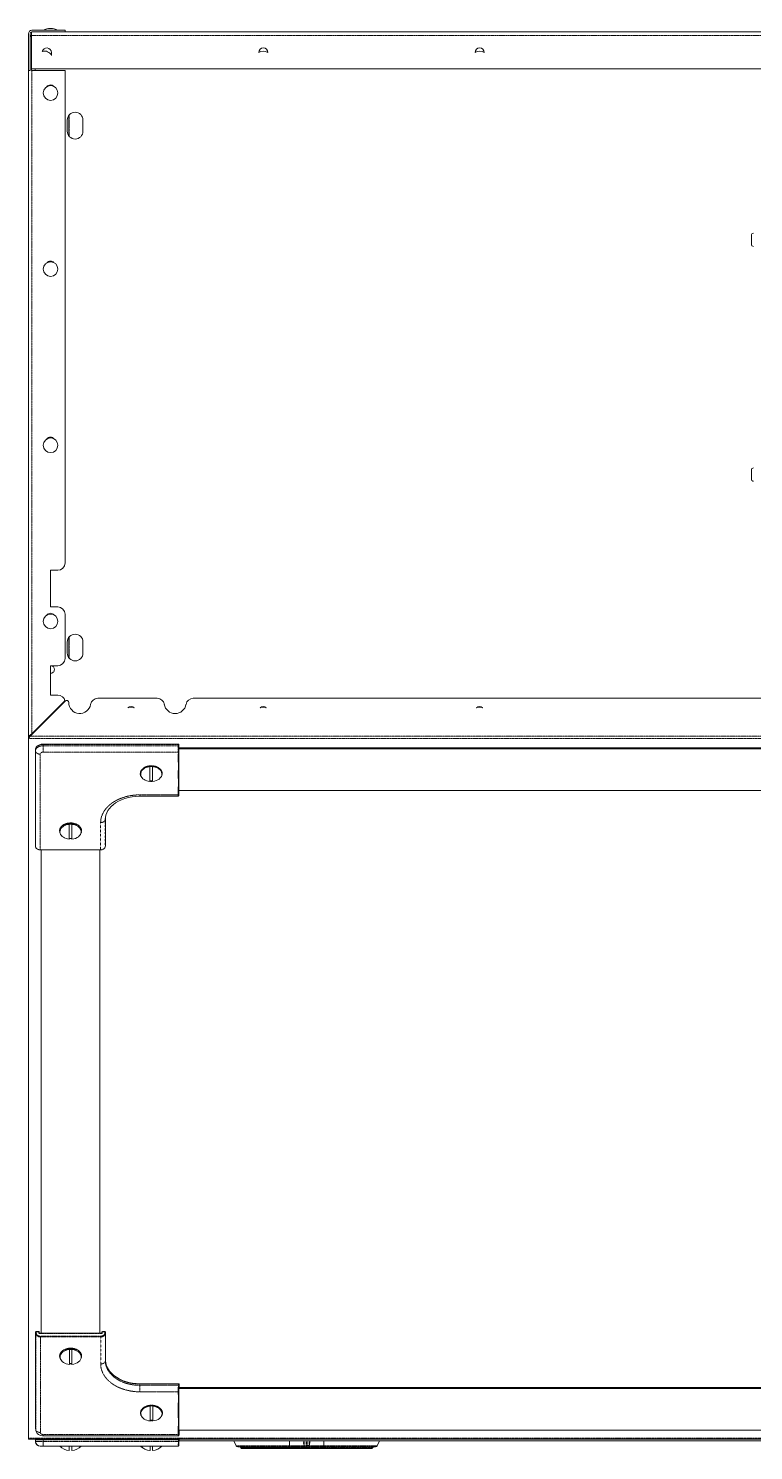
# Model space of a CAD drawing. Header units: millimetres. Extents: x 46989 to 543236, y 252623 to 526638.
# Drawn here: x 59520 to 68417, y 508720 to 526162 of the extents above; entities that cross this region are included whole.
import ezdxf

# ---------------------------------------------------------------- set-up
doc = ezdxf.new("R2010")
doc.units = ezdxf.units.MM
doc.linetypes.add('PHANTOM', pattern=[20, 10, -2, 2, -2, 2, -2])

msp = doc.modelspace()

# ---------------------------------------------------------------- linework, layer by layer
at = {"color": 7, "lineweight": 13, "ltscale": 0.015625}
for p, q in [((59520, 526097), (59520, 525647)), ((59541, 526097), (59541, 525647)), ((59790, 519516), (59790, 519066))]:
    msp.add_line(p, q, dxfattribs=at)
at = {"color": 7, "lineweight": 13, "ltscale": 0.001482}
msp.add_line((59558, 526076), (59558, 526119), dxfattribs=at)
at = {"color": 7, "linetype": 'PHANTOM', "lineweight": 13, "ltscale": 0.03937}
for p, q in [((59558, 526076), (85313, 526076)), ((59563, 517510), (59563, 525647)), ((59520, 517452), (85350, 517452)), ((59542, 517482), (85329, 517482)), ((59700, 517381), (61360, 517381)), ((59700, 517364), (61359, 517364)), ((59607, 516142), (59607, 517315)), ((59608, 516126), (59608, 517299)), ((59664, 516089), (59664, 517261)), ((59700, 517286), (61357, 517286)), ((60406, 516089), (59664, 516089)), ((59608, 508997), (59608, 510170)), ((59609, 508980), (59609, 510153)), ((60426, 510157), (59647, 510157)), ((59666, 510123), (60407, 510123)), ((59666, 508942), (59666, 510113)), ((59666, 510113), (60407, 510113)), ((59520, 508872), (85350, 508872)), ((61358, 508917), (59701, 508917)), ((59701, 508852), (61361, 508852)), ((59701, 508829), (61360, 508829)), ((62070, 508779), (62722, 508779)), ((62120, 508761), (62740, 508761)), ((62740, 508753), (62125, 508753)), ((63128, 508761), (63748, 508761)), ((63128, 508753), (63743, 508753)), ((63146, 508779), (63798, 508779))]:
    msp.add_line(p, q, dxfattribs=at)
at = {"color": 7, "lineweight": 13, "ltscale": 0.014193}
msp.add_line((59558, 526076), (59558, 525667), dxfattribs=at)
at = {"color": 7, "lineweight": 13, "ltscale": 0.014118}
for p, q in [((59970, 526140), (59563, 526140)), ((59970, 526119), (59563, 526119)), ((59970, 525647), (59563, 525647))]:
    msp.add_line(p, q, dxfattribs=at)
at = {"color": 7, "lineweight": 13, "ltscale": 0.000732662}
msp.add_line((59970, 526119), (59970, 526140), dxfattribs=at)
at = {"color": 7, "lineweight": 13, "ltscale": 0.03937}
for p, q in [((59970, 526119), (84901, 526119)), ((59520, 517454), (59520, 525647)), ((59558, 525667), (85313, 525667)), ((59970, 525647), (59970, 519606)), ((59542, 517482), (59971, 517912)), ((59563, 517510), (59968, 517914)), ((60372, 517946), (61099, 517946)), ((61542, 517946), (83329, 517946)), ((59520, 517452), (59520, 508872)), ((59520, 517446), (59520, 508887)), ((59700, 517384), (61360, 517384)), ((83503, 517339), (61366, 517339)), ((59607, 516142), (59607, 517315)), ((83503, 517325), (61366, 517325)), ((61366, 516816), (83503, 516816)), ((60406, 516087), (59664, 516087)), ((59676, 510159), (59676, 516087)), ((60396, 516087), (60396, 510159)), ((59608, 508997), (59608, 510171)), ((60416, 510159), (59657, 510159)), ((61368, 509494), (83503, 509494)), ((61367, 509479), (83503, 509479)), ((83503, 508970), (61367, 508970)), ((59520, 508859), (85350, 508859)), ((61359, 508900), (59701, 508900)), ((83503, 508839), (61367, 508839)), ((59701, 508774), (61358, 508774)), ((62091, 508766), (62722, 508766)), ((62740, 508744), (62144, 508744)), ((63128, 508744), (63724, 508744)), ((63146, 508766), (63778, 508766))]:
    msp.add_line(p, q, dxfattribs=at)
at = {"color": 7, "lineweight": 13, "ltscale": 0.001317}
msp.add_line((59801, 525867), (59801, 525829), dxfattribs=at)
at = {"color": 7, "lineweight": 13, "ltscale": 7.55731e-05}
for p, q in [((62345, 525867), (62345, 525865)), ((62457, 525867), (62457, 525865)), ((65000, 525867), (65000, 525865)), ((65112, 525867), (65112, 525865))]:
    msp.add_line(p, q, dxfattribs=at)
at = {"color": 7, "lineweight": 13, "ltscale": 0.000732482}
msp.add_line((59520, 525647), (59541, 525647), dxfattribs=at)
at = {"color": 7, "lineweight": 13, "ltscale": 0.000699982}
for p, q in [((59558, 525667), (59558, 525647)), ((59603, 525667), (59603, 525647))]:
    msp.add_line(p, q, dxfattribs=at)
at = {"color": 7, "lineweight": 13, "ltscale": 0.0047}
for p, q in [((59997, 524902), (59997, 525038)), ((60189, 525038), (60189, 524902)), ((59997, 518501), (59997, 518636)), ((60189, 518636), (60189, 518501))]:
    msp.add_line(p, q, dxfattribs=at)
at = {"color": 7, "lineweight": 13, "ltscale": 0.008599}
for p, q in [((60015, 525094), (60015, 524846)), ((60015, 518692), (60015, 518445))]:
    msp.add_line(p, q, dxfattribs=at)
at = {"color": 7, "linetype": 'PHANTOM', "lineweight": 13, "ltscale": 0.009164}
for p, q in [((60021, 525102), (60021, 524838)), ((60021, 518701), (60021, 518437))]:
    msp.add_line(p, q, dxfattribs=at)
at = {"color": 7, "lineweight": 13, "ltscale": 0.00368}
for p, q in [((68390, 523623), (68390, 523517)), ((68390, 520743), (68390, 520637))]:
    msp.add_line(p, q, dxfattribs=at)
at = {"color": 7, "lineweight": 13, "ltscale": 0.003125}
for p, q in [((59790, 519516), (59880, 519516)), ((59790, 519066), (59880, 519066)), ((59790, 518346), (59880, 518346)), ((59790, 517986), (59880, 517986))]:
    msp.add_line(p, q, dxfattribs=at)
at = {"color": 7, "lineweight": 13, "ltscale": 0.01875}
msp.add_line((59970, 518976), (59970, 518436), dxfattribs=at)
at = {"color": 7, "lineweight": 13, "ltscale": 0.0125}
msp.add_line((59790, 517986), (59790, 518346), dxfattribs=at)
at = {"color": 7, "lineweight": 13, "ltscale": 0.000189774}
msp.add_line((59562, 517502), (59562, 517507), dxfattribs=at)
at = {"color": 7, "linetype": 'PHANTOM', "lineweight": 13, "ltscale": 0.000207736}
msp.add_line((59563, 517510), (59563, 517504), dxfattribs=at)
at = {"color": 7, "lineweight": 13, "ltscale": 0.000207856}
msp.add_line((59654, 517600), (59660, 517600), dxfattribs=at)
at = {"color": 7, "lineweight": 13, "ltscale": 0.000463531}
msp.add_line((59520, 517468), (59520, 517455), dxfattribs=at)
at = {"color": 7, "lineweight": 13, "ltscale": 0.000111978}
msp.add_line((59520, 517452), (59520, 517455), dxfattribs=at)
at = {"color": 7, "lineweight": 13, "ltscale": 1.24954e-05}
for p, q in [((59520, 517454), (59520, 517454)), ((59520, 517446), (59520, 517446)), ((59520, 508880), (59520, 508880))]:
    msp.add_line(p, q, dxfattribs=at)
at = {"color": 7, "lineweight": 13, "ltscale": 0.000266668}
msp.add_line((59520, 517454), (59520, 517446), dxfattribs=at)
at = {"color": 7, "lineweight": 13, "ltscale": 0.000347107}
msp.add_line((59524, 517477), (59534, 517477), dxfattribs=at)
at = {"color": 7, "linetype": 'PHANTOM', "lineweight": 13, "ltscale": 8.10999e-05}
for p, q in [((59700, 517384), (59700, 517381)), ((61360, 517384), (61360, 517381)), ((59615, 510178), (59615, 510176)), ((59646, 510176), (59646, 510178)), ((60427, 510176), (60427, 510178)), ((60458, 510176), (60458, 510178)), ((60887, 509537), (60887, 509539)), ((61361, 509537), (61361, 509539))]:
    msp.add_line(p, q, dxfattribs=at)
at = {"color": 7, "linetype": 'PHANTOM', "lineweight": 13, "ltscale": 0.000590527}
for p, q in [((59700, 517364), (59700, 517381)), ((60887, 509520), (60887, 509537))]:
    msp.add_line(p, q, dxfattribs=at)
at = {"color": 7, "linetype": 'PHANTOM', "lineweight": 13, "ltscale": 0.002731}
for p, q in [((59700, 517286), (59700, 517364)), ((60887, 509441), (60887, 509520))]:
    msp.add_line(p, q, dxfattribs=at)
at = {"color": 7, "linetype": 'PHANTOM', "lineweight": 13, "ltscale": 0.000591561}
for p, q in [((61360, 517381), (61359, 517364)), ((59608, 510170), (59609, 510153)), ((61361, 509537), (61360, 509520))]:
    msp.add_line(p, q, dxfattribs=at)
at = {"color": 7, "linetype": 'PHANTOM', "lineweight": 13, "ltscale": 0.000591559}
for p, q in [((61367, 517376), (61366, 517359)), ((59615, 510176), (59616, 510158)), ((60458, 510176), (60457, 510158)), ((60465, 510170), (60464, 510153))]:
    msp.add_line(p, q, dxfattribs=at)
at = {"color": 7, "linetype": 'PHANTOM', "lineweight": 13, "ltscale": 0.000646864}
for p, q in [((61366, 517336), (61367, 517354)), ((59647, 510157), (59646, 510176)), ((61367, 509491), (61369, 509510))]:
    msp.add_line(p, q, dxfattribs=at)
at = {"color": 7, "lineweight": 13, "ltscale": 0.000632061}
for p, q in [((61366, 517336), (61367, 517354)), ((61367, 509492), (61369, 509510))]:
    msp.add_line(p, q, dxfattribs=at)
at = {"color": 7, "linetype": 'PHANTOM', "lineweight": 13, "ltscale": 0.019128}
for p, q in [((61366, 516785), (61366, 517336)), ((61367, 509491), (61367, 508940))]:
    msp.add_line(p, q, dxfattribs=at)
at = {"color": 7, "linetype": 'PHANTOM', "lineweight": 13, "ltscale": 7.71781e-06}
for p, q in [((61366, 517336), (61366, 517336)), ((61367, 509492), (61367, 509491))]:
    msp.add_line(p, q, dxfattribs=at)
at = {"color": 7, "linetype": 'PHANTOM', "lineweight": 13, "ltscale": 7.0928e-06}
for p, q in [((61366, 517336), (61366, 517336)), ((61367, 509491), (61367, 509491))]:
    msp.add_line(p, q, dxfattribs=at)
at = {"color": 7, "lineweight": 13, "ltscale": 0.019098}
for p, q in [((61366, 516786), (61366, 517336)), ((61367, 509491), (61367, 508941))]:
    msp.add_line(p, q, dxfattribs=at)
at = {"color": 7, "lineweight": 13, "ltscale": 1.47842e-05}
for p, q in [((61366, 517336), (61366, 517336)), ((61367, 509492), (61367, 509491))]:
    msp.add_line(p, q, dxfattribs=at)
at = {"color": 7, "linetype": 'PHANTOM', "lineweight": 13, "ltscale": 0.00075489}
for p, q in [((61367, 517376), (61367, 517354)), ((61367, 516802), (61367, 516780))]:
    msp.add_line(p, q, dxfattribs=at)
at = {"color": 7, "lineweight": 13, "ltscale": 0.00075495}
for p, q in [((61367, 517376), (61367, 517355)), ((61367, 516802), (61367, 516781))]:
    msp.add_line(p, q, dxfattribs=at)
at = {"color": 7, "lineweight": 13, "ltscale": 1.47851e-05}
msp.add_line((61367, 517355), (61367, 517354), dxfattribs=at)
at = {"color": 7, "linetype": 'PHANTOM', "lineweight": 13, "ltscale": 0.000566914}
for p, q in [((59608, 517299), (59607, 517315)), ((60464, 509819), (60465, 509835))]:
    msp.add_line(p, q, dxfattribs=at)
at = {"color": 7, "linetype": 'PHANTOM', "lineweight": 13, "ltscale": 0.018205}
for p, q in [((61357, 517286), (61357, 516761)), ((61364, 517291), (61364, 516766)), ((61358, 509441), (61358, 508917)), ((61365, 509446), (61365, 508922))]:
    msp.add_line(p, q, dxfattribs=at)
at = {"color": 7, "lineweight": 13, "ltscale": 0.001145}
for p, q in [((60993, 517109), (60963, 517097)), ((61061, 517109), (61092, 517097)), ((60003, 516402), (59972, 516390)), ((60070, 516402), (60101, 516390)), ((60004, 509960), (59974, 509948)), ((60072, 509960), (60102, 509948)), ((60995, 509266), (60964, 509254)), ((61063, 509266), (61093, 509254))]:
    msp.add_line(p, q, dxfattribs=at)
at = {"color": 7, "lineweight": 13, "ltscale": 7.52388e-05}
for p, q in [((60979, 517104), (60977, 517102)), ((60980, 509261), (60979, 509260))]:
    msp.add_line(p, q, dxfattribs=at)
at = {"color": 7, "lineweight": 13, "ltscale": 9.03043e-05}
msp.add_line((60981, 517105), (60979, 517104), dxfattribs=at)
at = {"color": 7, "linetype": 'PHANTOM', "lineweight": 13, "ltscale": 2.26672e-05}
for p, q in [((60979, 517104), (60979, 517103)), ((59990, 509955), (59990, 509955))]:
    msp.add_line(p, q, dxfattribs=at)
at = {"color": 7, "lineweight": 13, "ltscale": 2.38494e-05}
for p, q in [((61011, 517108), (61011, 517109)), ((61044, 517109), (61044, 517108)), ((60022, 509959), (60022, 509960)), ((60054, 509960), (60054, 509959)), ((61012, 509265), (61012, 509266)), ((61045, 509266), (61045, 509265))]:
    msp.add_line(p, q, dxfattribs=at)
at = {"color": 7, "lineweight": 13, "ltscale": 0.004519}
for p, q in [((61011, 517108), (61011, 516978)), ((61044, 516978), (61044, 517108)), ((60020, 516401), (60020, 516271)), ((60053, 516271), (60053, 516401)), ((60022, 509959), (60022, 509829)), ((60054, 509829), (60054, 509959)), ((61012, 509265), (61012, 509135)), ((61045, 509135), (61045, 509265))]:
    msp.add_line(p, q, dxfattribs=at)
at = {"color": 7, "linetype": 'PHANTOM', "lineweight": 13, "ltscale": 1.18946e-05}
msp.add_line((61027, 517116), (61027, 517115), dxfattribs=at)
at = {"color": 7, "linetype": 'PHANTOM', "lineweight": 13, "ltscale": 4.84677e-05}
msp.add_line((61073, 517106), (61072, 517105), dxfattribs=at)
at = {"color": 7, "lineweight": 13, "ltscale": 0.001831}
for p, q in [((61011, 516978), (61011, 516925)), ((61044, 516925), (61044, 516978)), ((60020, 516271), (60020, 516218)), ((60053, 516218), (60053, 516271)), ((60022, 509829), (60022, 509776)), ((60054, 509776), (60054, 509829)), ((61012, 509135), (61012, 509083)), ((61045, 509083), (61045, 509135))]:
    msp.add_line(p, q, dxfattribs=at)
at = {"color": 7, "linetype": 'PHANTOM', "lineweight": 13, "ltscale": 0.000578512}
msp.add_line((60886, 516761), (60886, 516745), dxfattribs=at)
at = {"color": 7, "linetype": 'PHANTOM', "lineweight": 13, "ltscale": 0.016352}
for p, q in [((61357, 516761), (60886, 516761)), ((60887, 509441), (61358, 509441))]:
    msp.add_line(p, q, dxfattribs=at)
at = {"color": 7, "lineweight": 13, "ltscale": 0.016374}
msp.add_line((61357, 516745), (60886, 516745), dxfattribs=at)
at = {"color": 7, "linetype": 'PHANTOM', "lineweight": 13, "ltscale": 0.000592961}
for p, q in [((61366, 516785), (61367, 516802)), ((61367, 508940), (61369, 508957))]:
    msp.add_line(p, q, dxfattribs=at)
at = {"color": 7, "linetype": 'PHANTOM', "lineweight": 13, "ltscale": 2.25891e-05}
msp.add_line((61366, 516785), (61366, 516786), dxfattribs=at)
at = {"color": 7, "linetype": 'PHANTOM', "lineweight": 13, "ltscale": 0.000542273}
for p, q in [((61367, 516780), (61366, 516765)), ((59607, 516142), (59608, 516126)), ((60464, 516142), (60463, 516126))]:
    msp.add_line(p, q, dxfattribs=at)
at = {"color": 7, "lineweight": 13, "ltscale": 0.000542273}
for p, q in [((61367, 516780), (61366, 516764)), ((59607, 516141), (59608, 516126)), ((60464, 516141), (60463, 516126)), ((61369, 508935), (61368, 508920))]:
    msp.add_line(p, q, dxfattribs=at)
at = {"color": 7, "lineweight": 13, "ltscale": 1.61089e-05}
msp.add_line((61367, 516781), (61367, 516780), dxfattribs=at)
at = {"color": 7, "linetype": 'PHANTOM', "lineweight": 13, "ltscale": 0.000566974}
msp.add_line((60463, 516460), (60464, 516477), dxfattribs=at)
at = {"color": 7, "linetype": 'PHANTOM', "lineweight": 13, "ltscale": 0.011613}
for p, q in [((60463, 516460), (60463, 516126)), ((60464, 510153), (60464, 509819))]:
    msp.add_line(p, q, dxfattribs=at)
at = {"color": 7, "lineweight": 13, "ltscale": 0.000153558}
msp.add_line((60464, 516481), (60464, 516477), dxfattribs=at)
at = {"color": 7, "linetype": 'PHANTOM', "lineweight": 13, "ltscale": 0.011638}
for p, q in [((60464, 516477), (60464, 516142)), ((60465, 510170), (60465, 509835))]:
    msp.add_line(p, q, dxfattribs=at)
at = {"color": 7, "lineweight": 13, "ltscale": 0.011638}
for p, q in [((60464, 516477), (60464, 516142)), ((60465, 510171), (60465, 509835))]:
    msp.add_line(p, q, dxfattribs=at)
at = {"color": 7, "lineweight": 13, "ltscale": 1.57263e-05}
msp.add_line((59968, 516388), (59968, 516388), dxfattribs=at)
at = {"color": 7, "lineweight": 13, "ltscale": 3.12211e-05}
msp.add_line((59969, 516389), (59969, 516388), dxfattribs=at)
at = {"color": 7, "lineweight": 13, "ltscale": 7.52153e-05}
for p, q in [((59988, 516397), (59986, 516395)), ((59990, 509955), (59988, 509954))]:
    msp.add_line(p, q, dxfattribs=at)
at = {"color": 7, "linetype": 'PHANTOM', "lineweight": 13, "ltscale": 2.26201e-05}
for p, q in [((59988, 516397), (59989, 516396)), ((60980, 509261), (60981, 509261))]:
    msp.add_line(p, q, dxfattribs=at)
at = {"color": 7, "linetype": 'PHANTOM', "lineweight": 13, "ltscale": 8.53956e-05}
msp.add_line((59996, 516408), (59998, 516406), dxfattribs=at)
at = {"color": 7, "lineweight": 13, "ltscale": 2.37893e-05}
for p, q in [((60020, 516401), (60020, 516402)), ((60053, 516402), (60053, 516401))]:
    msp.add_line(p, q, dxfattribs=at)
at = {"color": 7, "linetype": 'PHANTOM', "lineweight": 13, "ltscale": 0.000184667}
msp.add_line((60037, 516413), (60037, 516408), dxfattribs=at)
at = {"color": 7, "linetype": 'PHANTOM', "lineweight": 13, "ltscale": 0.000200786}
msp.add_line((60085, 516402), (60081, 516397), dxfattribs=at)
at = {"color": 7, "linetype": 'PHANTOM', "lineweight": 13, "ltscale": 9.32225e-05}
msp.add_line((60103, 516391), (60100, 516390), dxfattribs=at)
at = {"color": 7, "lineweight": 13, "ltscale": 1.1736e-05}
msp.add_line((60105, 516388), (60105, 516388), dxfattribs=at)
at = {"color": 7, "linetype": 'PHANTOM', "lineweight": 13, "ltscale": 0.011562}
for p, q in [((60406, 516422), (60406, 516089)), ((60407, 510113), (60407, 509780))]:
    msp.add_line(p, q, dxfattribs=at)
at = {"color": 7, "lineweight": 13, "ltscale": 1.6168e-05}
for p, q in [((59607, 516142), (59607, 516141)), ((60464, 516141), (60464, 516142))]:
    msp.add_line(p, q, dxfattribs=at)
at = {"color": 7, "linetype": 'PHANTOM', "lineweight": 13, "ltscale": 7.32302e-05}
for p, q in [((59664, 516089), (59664, 516087)), ((60406, 516089), (60406, 516087))]:
    msp.add_line(p, q, dxfattribs=at)
at = {"color": 7, "lineweight": 13, "ltscale": 0.001068}
for p, q in [((59615, 510178), (59646, 510178)), ((60427, 510178), (60458, 510178))]:
    msp.add_line(p, q, dxfattribs=at)
at = {"color": 7, "linetype": 'PHANTOM', "lineweight": 13, "ltscale": 0.001068}
for p, q in [((59615, 510176), (59646, 510176)), ((60427, 510176), (60458, 510176))]:
    msp.add_line(p, q, dxfattribs=at)
at = {"color": 7, "lineweight": 13, "ltscale": 0.000293974}
for p, q in [((59654, 510163), (59653, 510171)), ((60420, 510163), (60420, 510171))]:
    msp.add_line(p, q, dxfattribs=at)
at = {"color": 7, "linetype": 'PHANTOM', "lineweight": 13, "ltscale": 0.000345666}
for p, q in [((59666, 510113), (59666, 510123)), ((60407, 510113), (60407, 510123))]:
    msp.add_line(p, q, dxfattribs=at)
at = {"color": 7, "linetype": 'PHANTOM', "lineweight": 13, "ltscale": 0.000646863}
msp.add_line((60426, 510157), (60427, 510176), dxfattribs=at)
at = {"color": 7, "lineweight": 13, "ltscale": 3.17101e-05}
msp.add_line((59970, 509948), (59970, 509947), dxfattribs=at)
at = {"color": 7, "lineweight": 13, "ltscale": 1.61475e-05}
msp.add_line((59970, 509947), (59970, 509946), dxfattribs=at)
at = {"color": 7, "linetype": 'PHANTOM', "lineweight": 13, "ltscale": 8.56959e-05}
msp.add_line((59998, 509966), (59999, 509964), dxfattribs=at)
at = {"color": 7, "linetype": 'PHANTOM', "lineweight": 13, "ltscale": 0.000184607}
msp.add_line((60038, 509972), (60038, 509967), dxfattribs=at)
at = {"color": 7, "linetype": 'PHANTOM', "lineweight": 13, "ltscale": 0.000200833}
msp.add_line((60086, 509960), (60083, 509956), dxfattribs=at)
at = {"color": 7, "linetype": 'PHANTOM', "lineweight": 13, "ltscale": 9.34961e-05}
msp.add_line((60104, 509949), (60102, 509948), dxfattribs=at)
at = {"color": 7, "lineweight": 13, "ltscale": 1.20378e-05}
msp.add_line((60106, 509946), (60106, 509947), dxfattribs=at)
at = {"color": 7, "lineweight": 13, "ltscale": 0.016459}
msp.add_line((60887, 509539), (61361, 509539), dxfattribs=at)
at = {"color": 7, "linetype": 'PHANTOM', "lineweight": 13, "ltscale": 0.016459}
msp.add_line((60887, 509537), (61361, 509537), dxfattribs=at)
at = {"color": 7, "linetype": 'PHANTOM', "lineweight": 13, "ltscale": 0.016424}
msp.add_line((60887, 509520), (61360, 509520), dxfattribs=at)
at = {"color": 7, "linetype": 'PHANTOM', "lineweight": 13, "ltscale": 0.000591621}
msp.add_line((61369, 509532), (61368, 509515), dxfattribs=at)
at = {"color": 7, "linetype": 'PHANTOM', "lineweight": 13, "ltscale": 0.00075495}
for p, q in [((61369, 509510), (61369, 509532)), ((61369, 508936), (61369, 508957))]:
    msp.add_line(p, q, dxfattribs=at)
at = {"color": 7, "lineweight": 13, "ltscale": 0.00075489}
for p, q in [((61369, 509510), (61369, 509532)), ((61369, 508936), (61369, 508958))]:
    msp.add_line(p, q, dxfattribs=at)
at = {"color": 7, "lineweight": 13, "ltscale": 1.48451e-05}
msp.add_line((61369, 509510), (61369, 509510), dxfattribs=at)
at = {"color": 7, "lineweight": 13, "ltscale": 8.96912e-05}
msp.add_line((60982, 509263), (60980, 509261), dxfattribs=at)
at = {"color": 7, "linetype": 'PHANTOM', "lineweight": 13, "ltscale": 4.83176e-05}
msp.add_line((61074, 509263), (61074, 509262), dxfattribs=at)
at = {"color": 7, "linetype": 'PHANTOM', "lineweight": 13, "ltscale": 0.000566916}
msp.add_line((59609, 508980), (59608, 508997), dxfattribs=at)
at = {"color": 7, "lineweight": 13, "ltscale": 0.000107883}
msp.add_line((59608, 508994), (59608, 508997), dxfattribs=at)
at = {"color": 7, "lineweight": 13, "ltscale": 0.000565835}
msp.add_line((59609, 508978), (59608, 508994), dxfattribs=at)
at = {"color": 7, "lineweight": 13, "ltscale": 0.000226959}
msp.add_line((59520, 508880), (59520, 508887), dxfattribs=at)
at = {"color": 7, "linetype": 'PHANTOM', "lineweight": 13, "ltscale": 1.24954e-05}
msp.add_line((59520, 508887), (59520, 508887), dxfattribs=at)
at = {"color": 7, "lineweight": 13, "ltscale": 0.000441544}
msp.add_line((59520, 508859), (59520, 508872), dxfattribs=at)
at = {"color": 7, "lineweight": 13, "ltscale": 0.000801007}
for p, q in [((59607, 508852), (59608, 508829)), ((59608, 508829), (59607, 508852)), ((61368, 508852), (61367, 508829))]:
    msp.add_line(p, q, dxfattribs=at)
at = {"color": 7, "linetype": 'PHANTOM', "lineweight": 13, "ltscale": 0.003242}
msp.add_line((59607, 508852), (59701, 508852), dxfattribs=at)
at = {"color": 7, "linetype": 'PHANTOM', "lineweight": 13, "ltscale": 0.003207}
msp.add_line((59608, 508829), (59701, 508829), dxfattribs=at)
at = {"color": 7, "linetype": 'PHANTOM', "lineweight": 13, "ltscale": 0.000578452}
msp.add_line((59701, 508917), (59701, 508900), dxfattribs=at)
at = {"color": 7, "linetype": 'PHANTOM', "lineweight": 13, "ltscale": 0.000254113}
for p, q in [((59701, 508859), (59701, 508852)), ((61361, 508859), (61361, 508852))]:
    msp.add_line(p, q, dxfattribs=at)
at = {"color": 7, "linetype": 'PHANTOM', "lineweight": 13, "ltscale": 0.000800245}
msp.add_line((59701, 508829), (59701, 508852), dxfattribs=at)
at = {"color": 7, "linetype": 'PHANTOM', "lineweight": 13, "ltscale": 0.001889}
msp.add_line((59701, 508774), (59701, 508829), dxfattribs=at)
at = {"color": 7, "linetype": 'PHANTOM', "lineweight": 13, "ltscale": 0.00189}
msp.add_line((61360, 508829), (61358, 508774), dxfattribs=at)
at = {"color": 7, "linetype": 'PHANTOM', "lineweight": 13, "ltscale": 0.000801009}
msp.add_line((61361, 508852), (61360, 508829), dxfattribs=at)
at = {"color": 7, "lineweight": 13, "ltscale": 0.001651}
msp.add_line((61367, 508829), (61365, 508781), dxfattribs=at)
at = {"color": 7, "linetype": 'PHANTOM', "lineweight": 13, "ltscale": 2.2529e-05}
msp.add_line((61367, 508940), (61367, 508941), dxfattribs=at)
at = {"color": 7, "linetype": 'PHANTOM', "lineweight": 13, "ltscale": 0.000542275}
msp.add_line((61369, 508936), (61368, 508920), dxfattribs=at)
at = {"color": 7, "lineweight": 13, "ltscale": 1.61689e-05}
msp.add_line((61369, 508936), (61369, 508935), dxfattribs=at)
at = {"color": 7, "lineweight": 13, "ltscale": 0.002304}
for p, q in [((62042, 508839), (62070, 508779)), ((63827, 508839), (63798, 508779))]:
    msp.add_line(p, q, dxfattribs=at)
at = {"color": 7, "linetype": 'PHANTOM', "lineweight": 13, "ltscale": 0.002088}
for p, q in [((62722, 508779), (62722, 508839)), ((63146, 508779), (63146, 508839))]:
    msp.add_line(p, q, dxfattribs=at)
at = {"color": 7, "linetype": 'PHANTOM', "lineweight": 13, "ltscale": 0.002135}
msp.add_line((62903, 508779), (62890, 508839), dxfattribs=at)
at = {"color": 7, "linetype": 'PHANTOM', "lineweight": 13, "ltscale": 0.002062}
for p, q in [((62904, 508839), (62904, 508780)), ((62964, 508839), (62964, 508780))]:
    msp.add_line(p, q, dxfattribs=at)
at = {"color": 7, "linetype": 'PHANTOM', "lineweight": 13, "ltscale": 0.002078}
for p, q in [((62929, 508839), (62929, 508779)), ((62939, 508839), (62939, 508779))]:
    msp.add_line(p, q, dxfattribs=at)
at = {"color": 7, "linetype": 'PHANTOM', "lineweight": 13, "ltscale": 0.002109}
msp.add_line((62964, 508780), (62977, 508839), dxfattribs=at)
at = {"color": 7, "lineweight": 13, "ltscale": 0.001234}
msp.add_line((59665, 508774), (59701, 508774), dxfattribs=at)
at = {"color": 7, "lineweight": 13, "ltscale": 2.40296e-06}
for p, q in [((60020, 508720), (60020, 508720)), ((61011, 508720), (61011, 508720))]:
    msp.add_line(p, q, dxfattribs=at)
at = {"color": 7, "lineweight": 13, "ltscale": 0.001901}
for p, q in [((60021, 508775), (60021, 508720)), ((60053, 508720), (60053, 508775)), ((60054, 508720), (60054, 508775)), ((61012, 508775), (61012, 508720)), ((61044, 508720), (61044, 508775)), ((61044, 508720), (61044, 508775))]:
    msp.add_line(p, q, dxfattribs=at)
at = {"color": 7, "lineweight": 13, "ltscale": 0.000321435}
for p, q in [((62120, 508761), (62125, 508753)), ((63748, 508761), (63743, 508753))]:
    msp.add_line(p, q, dxfattribs=at)
at = {"color": 7, "linetype": 'PHANTOM', "lineweight": 13, "ltscale": 0.006281}
msp.add_line((62722, 508779), (62903, 508779), dxfattribs=at)
at = {"color": 7, "linetype": 'PHANTOM', "lineweight": 13, "ltscale": 0.000461909}
for p, q in [((62722, 508766), (62722, 508779)), ((63146, 508766), (63146, 508779))]:
    msp.add_line(p, q, dxfattribs=at)
at = {"color": 7, "lineweight": 13, "ltscale": 0.006612}
msp.add_line((62722, 508766), (62913, 508766), dxfattribs=at)
at = {"color": 7, "linetype": 'PHANTOM', "lineweight": 13, "ltscale": 0.00017055}
for p, q in [((62740, 508761), (62740, 508766)), ((63128, 508761), (63128, 508766))]:
    msp.add_line(p, q, dxfattribs=at)
at = {"color": 7, "linetype": 'PHANTOM', "lineweight": 13, "ltscale": 0.005479}
msp.add_line((62740, 508761), (62898, 508761), dxfattribs=at)
at = {"color": 7, "linetype": 'PHANTOM', "lineweight": 13, "ltscale": 0.000263304}
for p, q in [((62740, 508753), (62740, 508761)), ((63128, 508753), (63128, 508761))]:
    msp.add_line(p, q, dxfattribs=at)
at = {"color": 7, "linetype": 'PHANTOM', "lineweight": 13, "ltscale": 0.005559}
msp.add_line((62740, 508753), (62900, 508753), dxfattribs=at)
at = {"color": 7, "linetype": 'PHANTOM', "lineweight": 13, "ltscale": 0.0003411}
for p, q in [((62740, 508744), (62740, 508753)), ((63128, 508744), (63128, 508753))]:
    msp.add_line(p, q, dxfattribs=at)
at = {"color": 7, "lineweight": 13, "ltscale": 0.005843}
msp.add_line((62740, 508744), (62908, 508744), dxfattribs=at)
at = {"color": 7, "linetype": 'PHANTOM', "lineweight": 13, "ltscale": 0.000989478}
for p, q in [((62926, 508761), (62898, 508761)), ((62929, 508753), (62900, 508753))]:
    msp.add_line(p, q, dxfattribs=at)
at = {"color": 7, "linetype": 'PHANTOM', "lineweight": 13, "ltscale": 0.000275203}
for p, q in [((62900, 508753), (62898, 508761)), ((62929, 508753), (62926, 508761))]:
    msp.add_line(p, q, dxfattribs=at)
at = {"color": 7, "linetype": 'PHANTOM', "lineweight": 13, "ltscale": 2.9226e-05}
msp.add_line((62903, 508779), (62904, 508779), dxfattribs=at)
at = {"color": 7, "linetype": 'PHANTOM', "lineweight": 13, "ltscale": 2.58919e-05}
msp.add_line((62904, 508780), (62904, 508779), dxfattribs=at)
at = {"color": 7, "linetype": 'PHANTOM', "lineweight": 13, "ltscale": 0.000236927}
msp.add_line((62904, 508779), (62911, 508779), dxfattribs=at)
at = {"color": 7, "lineweight": 13, "ltscale": 0.000898466}
msp.add_line((62934, 508744), (62908, 508744), dxfattribs=at)
at = {"color": 7, "lineweight": 13, "ltscale": 2.72435e-05}
msp.add_line((62913, 508766), (62914, 508766), dxfattribs=at)
at = {"color": 7, "lineweight": 13, "ltscale": 0.000257868}
msp.add_line((62914, 508766), (62921, 508766), dxfattribs=at)
at = {"color": 7, "lineweight": 13, "ltscale": 0.000459055}
msp.add_line((62921, 508766), (62934, 508766), dxfattribs=at)
at = {"color": 7, "linetype": 'PHANTOM', "lineweight": 13, "ltscale": 0.000548776}
msp.add_line((62926, 508761), (62942, 508761), dxfattribs=at)
at = {"color": 7, "lineweight": 13, "ltscale": 0.00045479}
msp.add_line((62947, 508766), (62934, 508766), dxfattribs=at)
at = {"color": 7, "lineweight": 13, "ltscale": 0.000866807}
msp.add_line((62934, 508744), (62959, 508744), dxfattribs=at)
at = {"color": 7, "linetype": 'PHANTOM', "lineweight": 13, "ltscale": 0.000275308}
for p, q in [((62940, 508753), (62942, 508761)), ((62967, 508753), (62970, 508761))]:
    msp.add_line(p, q, dxfattribs=at)
at = {"color": 7, "linetype": 'PHANTOM', "lineweight": 13, "ltscale": 0.000957759}
for p, q in [((62940, 508753), (62967, 508753)), ((62942, 508761), (62970, 508761))]:
    msp.add_line(p, q, dxfattribs=at)
at = {"color": 7, "lineweight": 13, "ltscale": 0.000261862}
msp.add_line((62947, 508766), (62955, 508766), dxfattribs=at)
at = {"color": 7, "lineweight": 13, "ltscale": 0.006635}
msp.add_line((62955, 508766), (63146, 508766), dxfattribs=at)
at = {"color": 7, "linetype": 'PHANTOM', "lineweight": 13, "ltscale": 0.000240201}
msp.add_line((62957, 508779), (62964, 508779), dxfattribs=at)
at = {"color": 7, "lineweight": 13, "ltscale": 0.00587}
msp.add_line((62959, 508744), (63128, 508744), dxfattribs=at)
at = {"color": 7, "linetype": 'PHANTOM', "lineweight": 13, "ltscale": 2.62523e-05}
msp.add_line((62964, 508780), (62964, 508779), dxfattribs=at)
at = {"color": 7, "linetype": 'PHANTOM', "lineweight": 13, "ltscale": 0.006305}
msp.add_line((62964, 508779), (63146, 508779), dxfattribs=at)
at = {"color": 7, "linetype": 'PHANTOM', "lineweight": 13, "ltscale": 0.005584}
msp.add_line((62967, 508753), (63128, 508753), dxfattribs=at)
at = {"color": 7, "linetype": 'PHANTOM', "lineweight": 13, "ltscale": 0.005504}
msp.add_line((62970, 508761), (63128, 508761), dxfattribs=at)
at = {"color": 7, "lineweight": 13, "ltscale": 0.03937}
for points in [[(59541, 526096), (59543, 526085), (59546, 526077), (59555, 526062), (59558, 526058)], [(59524, 517477), (59529, 517483), (59535, 517489), (59544, 517496), (59563, 517510)], [(59549, 517489), (59554, 517496), (59563, 517510)], [(59520, 517468), (59528, 517473), (59542, 517482)], [(59520, 517455), (59528, 517464), (59542, 517482)], [(59700, 517384), (59677, 517382), (59656, 517376), (59640, 517368), (59626, 517357), (59616, 517345), (59610, 517333), (59607, 517321), (59607, 517315)], [(61027, 517116), (61006, 517114), (60987, 517108), (60973, 517101)], [(61027, 517116), (61048, 517114), (61067, 517108), (61082, 517101)], [(60886, 516745), (60839, 516743), (60792, 516738), (60747, 516729), (60704, 516717), (60663, 516702), (60625, 516684), (60590, 516663), (60559, 516640), (60535, 516618), (60513, 516594), (60494, 516568), (60480, 516541), (60470, 516513), (60464, 516486), (60463, 516474)], [(61366, 516764), (61365, 516753), (61363, 516748), (61359, 516745), (61357, 516745)], [(60037, 516415), (60016, 516413), (59996, 516408), (59981, 516400), (59969, 516389), (59968, 516388)], [(60037, 516415), (60057, 516413), (60077, 516408), (60092, 516400), (60104, 516389), (60105, 516388)], [(59664, 516087), (59646, 516089), (59631, 516094), (59620, 516102), (59612, 516112), (59608, 516123), (59608, 516126)], [(60406, 516087), (60424, 516089), (60439, 516094), (60451, 516102), (60458, 516112), (60462, 516123), (60463, 516126)], [(60038, 509974), (60017, 509972), (59998, 509966), (59983, 509958), (59971, 509948), (59969, 509946)], [(60107, 509946), (60096, 509956), (60082, 509965), (60063, 509971), (60044, 509973)], [(60465, 509835), (60466, 509815), (60469, 509794), (60475, 509773), (60482, 509753), (60491, 509733), (60503, 509713), (60516, 509694), (60540, 509667), (60567, 509642), (60599, 509619), (60633, 509599), (60671, 509581), (60711, 509566), (60753, 509554), (60797, 509546), (60842, 509541), (60887, 509539)], [(61029, 509273), (61008, 509271), (60989, 509266), (60974, 509258)], [(61083, 509258), (61068, 509266), (61048, 509271), (61034, 509273)], [(59609, 508978), (59612, 508960), (59619, 508944), (59629, 508930), (59643, 508918), (59659, 508909), (59674, 508904), (59691, 508901), (59701, 508900)], [(61368, 508920), (61366, 508908), (61365, 508903), (61361, 508900), (61359, 508900)]]:
    msp.add_lwpolyline(points, dxfattribs=at)
at = {"color": 7, "linetype": 'PHANTOM', "lineweight": 13, "ltscale": 0.03937}
for points in [[(61357, 516761), (61357, 516746), (61357, 516745), (61357, 516745), (61357, 516745), (61357, 516745)], [(61364, 516766), (61364, 516754), (61364, 516752), (61365, 516752), (61365, 516752), (61365, 516752), (61365, 516752), (61365, 516752), (61365, 516752), (61366, 516758), (61366, 516765)], [(59608, 516126), (59609, 516120), (59611, 516115), (59614, 516109), (59619, 516104), (59630, 516097), (59642, 516092), (59656, 516089), (59664, 516089)], [(60406, 516089), (60420, 516090), (60434, 516094), (60445, 516100), (60451, 516104), (60456, 516110), (60460, 516115), (60462, 516121), (60463, 516126)], [(59609, 510153), (59610, 510147), (59612, 510141), (59616, 510135), (59621, 510130), (59631, 510122), (59643, 510117), (59657, 510114), (59666, 510113)], [(60407, 510113), (60422, 510115), (60435, 510119), (60447, 510125), (60453, 510130), (60458, 510136), (60461, 510141), (60463, 510148), (60464, 510153)], [(60426, 510157), (60422, 510163), (60421, 510163), (60420, 510164), (60420, 510163), (60420, 510163), (60420, 510163), (60420, 510163)], [(61359, 508900), (61359, 508900), (61359, 508900), (61359, 508900), (61359, 508901), (61358, 508917)], [(61368, 508920), (61367, 508909), (61366, 508907), (61366, 508907), (61366, 508907), (61366, 508907), (61366, 508907), (61366, 508907), (61366, 508907), (61366, 508909), (61365, 508922)], [(62904, 508779), (62906, 508774), (62908, 508769), (62911, 508767), (62914, 508766)], [(62929, 508779), (62931, 508771), (62932, 508768), (62933, 508767), (62933, 508766), (62934, 508766)], [(62934, 508744), (62934, 508744), (62933, 508744), (62932, 508746), (62930, 508750), (62929, 508753)], [(62939, 508779), (62938, 508771), (62936, 508768), (62935, 508767), (62935, 508766), (62934, 508766)], [(62934, 508744), (62935, 508744), (62936, 508744), (62936, 508746), (62938, 508750), (62940, 508753)], [(62964, 508779), (62962, 508773), (62959, 508768), (62956, 508766), (62955, 508766)]]:
    msp.add_lwpolyline(points, dxfattribs=at)
at = {"color": 7, "lineweight": 13, "ltscale": 0.03937}
for centre in [(59791, 525370), (59791, 523210), (59791, 521049), (59791, 518889)]:
    msp.add_circle(centre, 90, dxfattribs=at)
for centre, radius, start, end in [((59563, 526097), 43.4, 90, 180), ((59563, 526097), 22.3, 90, 180), ((59791, 525963), 198, 90, 116.8538), ((59791, 525963), 198, 63.1462, 90), ((59745, 525867), 56.2, 0, 166.4734), ((59718, 525795), 90, 22.5996, 107.9073), ((62401, 525867), 56.2, 0, 180), ((62401, 525795), 90, 51.3915, 128.6091), ((65056, 525867), 56.2, 0, 180), ((65056, 525795), 90, 51.3915, 128.6092), ((59790, 525413), 56.2, 40.868, 141.0514), ((60093, 525038), 96.3, 0, 180), ((60093, 524902), 96.3, 180, 0), ((68417, 523624), 27, 90, 183.5207), ((68417, 523515), 27, 176.4793, 270), ((59790, 523253), 56.2, 40.8678, 141.0516), ((59790, 521093), 56.2, 39.1348, 142.753), ((68417, 520744), 27, 90, 183.5207), ((68417, 520635), 27, 176.4793, 270), ((59880, 519606), 90, 270, 0), ((59790, 518933), 56.2, 39.135, 142.7528), ((59880, 518976), 90, 0, 90), ((60093, 518636), 96.3, 0, 180), ((59880, 518436), 90, 270, 0), ((60093, 518501), 96.3, 180, 0), ((59791, 518299), 47.2, 269.1252, 0), ((59791, 518299), 47.2, 0, 86.0019), ((59880, 517896), 90, 11.7298, 90), ((59990, 517893), 25.9, 1.727, 135), ((60150, 517894), 135, 180, 350.2654), ((60372, 517856), 90, 90, 170.2654), ((61099, 517856), 90, 9.7346, 90), ((61320, 517894), 135, 189.7346, 350.2654), ((61542, 517856), 90, 90, 170.2654), ((60780, 517788), 56.2, 47.257, 133.7619), ((60781, 517748), 90, 65.1958, 115.8231), ((62400, 517788), 56.2, 47.258, 133.7629), ((62401, 517748), 90, 65.1968, 115.8241), ((65055, 517788), 56.2, 47.7534, 134.2871), ((65056, 517748), 90, 65.6994, 116.3412), ((59580, 517454), 59.8, 173.7028, 179.9878), ((59594, 517451), 74.1, 159.1087, 165.5297), ((61360, 517376), 7.2, 0.0053, 90), ((61360, 516802), 7.2, 0.0128, 32.0859), ((60025, 516351), 60.9, 127.6158, 136.126), ((60058, 516359), 50.6, 39.1806, 57.9986), ((60063, 516366), 43.9, 32.4215, 50.4458), ((59615, 510171), 7.2, 90, 179.9947), ((59646, 510171), 7.2, 3.3906, 90), ((59658, 510163), 4.08, 189.5853, 263.8347), ((60416, 510163), 4.09, 276.2248, 350.4365), ((60427, 510171), 7.2, 90, 176.6094), ((60458, 510171), 7.2, 0.0053, 90), ((60027, 509910), 60.9, 127.6158, 136.1261), ((60060, 509918), 50.6, 39.1804, 57.9987), ((60064, 509925), 44, 32.4266, 50.5245), ((61361, 509532), 7.2, 0.0053, 90), ((61361, 508958), 7.2, 0.0053, 32.0926), ((59614, 508852), 7.2, 104.1264, 182.5), ((59614, 508852), 7.2, 104.0739, 182.5), ((59664, 508831), 56.9, 182.5, 270), ((59665, 508831), 56.9, 182.5, 270), ((61361, 508852), 7.2, 357.5, 75.9281), ((60037, 508900), 181, 223.8722, 264.83), ((60037, 508900), 181, 223.8722, 264.83), ((60037, 508900), 181, 275.17, 275.3923), ((60037, 508900), 181, 275.17, 316.1278), ((61027, 508900), 181, 223.8722, 264.83), ((61028, 508900), 181, 223.8722, 264.83), ((61028, 508900), 181, 275.17, 316.1278), ((61027, 508900), 181, 275.17, 275.3923), ((61358, 508782), 7.2, 270, 357.5), ((62091, 508789), 23, 205, 270), ((62111, 508754), 11.5, 35, 90), ((62144, 508767), 23, 215, 270), ((63724, 508767), 23, 270, 325), ((63758, 508754), 11.5, 90, 145), ((63778, 508789), 23, 270, 335)]:
    msp.add_arc(centre, radius, start, end, dxfattribs=at)
at = {"color": 7, "linetype": 'PHANTOM', "lineweight": 13, "ltscale": 0.03937}
for centre, radius, start, end in [((63201, 517276), 1845, 177.263, 179.7069), ((62772, 517282), 1408, 176.8667, 179.6642), ((63201, 509432), 1843, 177.2619, 179.708), ((62773, 509438), 1408, 176.8667, 179.6642), ((62927, 508139), 640, 89.7606, 91.4061), ((62934, 508803), 24, 258.1168, 281.8795), ((62934, 508777), 24.6, 256.8465, 283.1521), ((62942, 508162), 618, 88.5625, 90.2555)]:
    msp.add_arc(centre, radius, start, end, dxfattribs=at)
for centre, major_axis, ratio, start_param, end_param in [((59700, 517315), (-93.4, 0), 0.707106, 4.712389, 6.283185), ((59700, 517299), (-92.4, 0), 0.707106, 4.712389, 6.283185), ((61359, 517359), (-7.19, 0.43), 0.674948, 3.183406, 4.7523), ((61360, 517376), (-7.19, 0.43), 0.674948, 3.183406, 4.7523), ((61360, 517376), (7.2, 0), 0.707107, 6.239552, 6.283317), ((61360, 517355), (-7.2, 0), 0.707107, 3.097959, 3.141725), ((61360, 517355), (-7.19, 0.43), 0.674948, 3.141471, 3.183406), ((59614, 517315), (-7.2, 0), 0.707107, 6.283053, 6.326819), ((59664, 517301), (56.9, 0), 0.707107, 3.185226, 4.712389), ((59700, 517261), (-35.5, 0), 0.707106, 4.712389, 6.283186), ((61357, 517291), (-7.2, 0), 0.707107, 1.570796, 3.097959), ((61027, 517023), (-135, 0), 0.707106, 2.557505, 6.867275), ((61027, 517024), (-130, 0), 0.707106, 3.165313, 6.259465), ((61027, 517058), (-81.1, 0), 0.707106, 3.968273, 5.456504), ((61027, 517024), (-130, 0), 0.707106, 1.444819, 1.696774), ((61027, 517023), (-135, 0), 0.707106, 1.449602, 1.691997), ((60886, 516422), (-480, 0), 0.707106, 4.712389, 6.283185), ((61357, 516766), (-7.2, 0), 0.707107, 1.570796, 3.097959), ((61360, 516802), (-7.19, 0.46), 0.736576, 3.187211, 3.747035), ((61359, 516765), (7.19, -0.46), 0.736576, 6.283065, 6.328804), ((61360, 516802), (-7.2, 0), 0.707107, 3.097959, 3.141725), ((61360, 516781), (-7.2, 0), 0.707107, 3.097959, 3.141725), ((61360, 516781), (-7.19, 0.46), 0.736576, 3.141472, 3.187211), ((60406, 516462), (-56.9, 0), 0.707107, 1.570796, 3.097959), ((60886, 516460), (-423, 0), 0.707106, 6.239376, 6.283185), ((60886, 516477), (-422, 0), 0.707106, 6.267741, 6.283185), ((60457, 516477), (-7.2, 0), 0.707107, 3.097959, 3.141725), ((60037, 516322), (-135, 0), 0.707106, 2.824803, 6.599977), ((60037, 516323), (-130, 0), 0.707106, 3.099087, 6.325691), ((60037, 516358), (-81.1, 0), 0.707106, 3.685191, 5.739587), ((59614, 516142), (7.19, 0.46), 0.736576, 3.095974, 3.141713), ((59614, 516142), (-7.2, 0), 0.707107, 6.283053, 6.326819), ((59615, 516126), (7.19, 0.46), 0.736576, 3.095974, 3.141713), ((60037, 516322), (-135, 0), 0.707106, 1.449602, 1.691997), ((60456, 516126), (-7.19, 0.46), 0.736576, 3.141472, 3.187211), ((60457, 516142), (-7.19, 0.46), 0.736576, 3.141472, 3.187211), ((60457, 516142), (-7.2, 0), 0.707107, 3.097959, 3.141725), ((59615, 510171), (-7.19, -0.43), 0.674948, 4.672478, 6.241372), ((59615, 510171), (-7.2, 0), 0.707107, 6.283053, 6.326819), ((59616, 510154), (-7.19, -0.43), 0.674948, 4.672478, 6.241372), ((59666, 510160), (49.7, 0), 0.73798, 3.185225, 4.712386), ((59646, 510171), (-7.19, -0.43), 0.674948, 3.141715, 4.672478), ((59647, 510152), (-6.2, -11.4), 0.189869, 2.846778, 4.377632), ((59647, 510152), (13.7, 5.9), 0.302617, 0.612072, 1.441056), ((60407, 510160), (49.7, 0), 0.73798, 4.712386, 6.239551), ((60426, 510152), (13.7, -5.9), 0.302616, 1.700523, 2.529518), ((60427, 510171), (-7.19, 0.43), 0.674948, 4.7523, 6.283063), ((60457, 510154), (7.19, -0.43), 0.674948, 0.041813, 1.610707), ((60458, 510171), (-7.19, 0.43), 0.674948, 3.183406, 4.7523), ((60458, 510171), (-7.2, 0), 0.707107, 3.097959, 3.141725), ((60038, 509880), (-135, 0), 0.707106, 3.141593, 6.599818), ((60038, 509882), (-130, 0), 0.707106, 3.099005, 6.325773), ((60038, 509916), (-81.1, 0), 0.707106, 4.712389, 5.739933), ((60038, 509916), (-81.1, 0), 0.707106, 3.684845, 4.644093), ((60038, 509880), (-135, 0), 0.707106, 2.824962, 3.1416), ((60887, 509835), (-422, 0), 0.707106, 6.283185, 7.853982), ((60458, 509835), (-7.2, 0), 0.707107, 3.097959, 3.141725), ((60038, 509880), (-135, 0), 0.707106, 1.449602, 1.69199), ((60407, 509821), (-56.9, 0), 0.707107, 1.570796, 3.097959), ((60887, 509780), (-480, 0), 0.707106, 0, 1.570796), ((60887, 509819), (-423, 0), 0.707106, 6.283185, 7.853982), ((61360, 509515), (-7.19, 0.43), 0.674948, 3.183406, 4.7523), ((61361, 509532), (-7.19, 0.43), 0.674948, 3.183406, 4.7523), ((61361, 509532), (7.2, 0), 0.707107, 6.239552, 6.283317), ((61361, 509510), (7.2, 0), 0.707107, 6.239552, 6.283317), ((61361, 509510), (7.19, -0.43), 0.674948, 6.283063, 6.324999), ((61358, 509446), (-7.2, 0), 0.707107, 1.570796, 3.097959), ((61029, 509180), (-135, 0), 0.707106, 2.557177, 6.867611), ((61029, 509181), (-130, 0), 0.707106, 3.16536, 6.259417), ((61029, 509216), (-81.1, 0), 0.707106, 4.712389, 5.456277), ((61029, 509216), (-81.1, 0), 0.707106, 3.968501, 4.644093), ((59701, 508997), (-93.4, 0), 0.707106, 6.283185, 6.32686), ((59615, 508997), (-7.2, 0), 0.707107, 6.283053, 6.326819), ((59666, 508982), (56.9, 0), 0.707107, 3.185226, 4.712389), ((59701, 508980), (-92.4, 0), 0.707106, 6.283185, 6.32686), ((61029, 509181), (-130, 0), 0.707106, 1.444819, 1.696774), ((61029, 509180), (-135, 0), 0.707106, 1.449602, 1.69199), ((61361, 508958), (-7.19, 0.46), 0.736576, 3.187211, 3.747035), ((61361, 508958), (7.2, 0), 0.707107, 6.239552, 6.283317), ((59614, 508852), (-7.19, -0.31), 0.043578, 6.283185, 6.720523), ((59615, 508829), (-7.19, -0.31), 0.043578, 0, 0.437365), ((59701, 508942), (-35.5, 0), 0.707106, 6.283185, 7.853982), ((61358, 508922), (-7.2, 0), 0.707107, 1.570796, 3.097959), ((61360, 508829), (-7.19, 0.31), 0.043578, 1.572699, 3.141593), ((61361, 508852), (-7.19, 0.31), 0.043578, 1.572699, 3.141593), ((61360, 508920), (7.19, -0.46), 0.736576, 6.283065, 6.328804), ((61361, 508936), (7.19, -0.46), 0.736576, 6.283065, 6.328804), ((61361, 508936), (7.2, 0), 0.707107, 6.239552, 6.283317), ((62894, 508754), (0, -11.5), 0.434139, 2.181662, 3.141593), ((62908, 508767), (0, -23), 0.434139, 5.323254, 6.283185), ((62913, 508789), (0, -23), 0.457037, 5.148721, 6.283185), ((62922, 508754), (0, -11.5), 0.434139, 2.181662, 3.141593), ((62946, 508754), (0, -11.5), 0.436121, 3.141593, 4.101524), ((62959, 508767), (0, -23), 0.436121, 0, 0.959931), ((62974, 508754), (0, -11.5), 0.436121, 3.141593, 4.101524)]:
    msp.add_ellipse(centre, major_axis=major_axis, ratio=ratio, start_param=start_param, end_param=end_param, dxfattribs=at)
at = {"color": 7, "lineweight": 13, "ltscale": 0.03937}
for centre, major_axis, ratio, start_param, end_param in [((61027, 517017), (130, 0), 0.707106, 2.087664, 4.587061), ((61027, 517017), (130, 0), 0.707106, 1.696124, 2.087664), ((61027, 517067), (68.4, 0), 0.707106, 1.570796, 2.087664), ((61027, 517022), (-123, 0), 0.707106, 4.580077, 4.844701), ((61027, 517067), (68.4, 0), 0.707106, 1.053929, 1.570796), ((61027, 517017), (130, 0), 0.707106, 1.053929, 1.445468), ((61027, 517017), (130, 0), 0.707106, 4.837717, 6.283185), ((61027, 517017), (130, 0), 0.707106, 6.283185, 7.337114), ((61027, 517022), (-123, 0), 0.707106, 1.438484, 1.703108), ((60037, 516309), (130, 0), 0.707107, 2.087661, 4.587061), ((60037, 516309), (130, 0), 0.707107, 1.696124, 2.087661), ((60037, 516366), (68.2, 6.7), 0.723194, 1.740465, 2.285103), ((60037, 516364), (68.2, 6.7), 0.723153, 1.499631, 2.285028), ((60037, 516360), (68.4, 0), 0.707107, 1.570796, 2.087661), ((60037, 516315), (-123, 0), 0.707107, 4.580077, 4.844701), ((60037, 516366), (68.3, 6), 0.68489, 0.724894, 1.510294), ((60037, 516360), (68.4, 0), 0.707107, 1.053932, 1.570796), ((60037, 516309), (130, 0), 0.707107, 1.053932, 1.445468), ((60037, 516309), (130, 0), 0.707107, 4.837717, 6.283185), ((60037, 516309), (130, 0), 0.707107, 0, 1.053932), ((60037, 516315), (-123, 0), 0.707107, 1.438484, 1.703108), ((60038, 509868), (130, 0), 0.707106, 2.087663, 4.587061), ((60038, 509868), (130, 0), 0.707106, 1.696124, 2.087663), ((60038, 509922), (68.2, 6.7), 0.723152, 1.499632, 2.285028), ((60038, 509925), (68.2, 6.7), 0.723193, 1.738565, 2.285103), ((60038, 509918), (68.4, 0), 0.707106, 1.570796, 2.087663), ((60038, 509874), (-123, 0), 0.707106, 4.580077, 4.844701), ((60038, 509925), (68.3, 6), 0.68489, 0.724894, 1.510294), ((60038, 509918), (68.4, 0), 0.707106, 1.053929, 1.570796), ((60038, 509868), (130, 0), 0.707106, 1.053929, 1.445468), ((60038, 509868), (130, 0), 0.707106, 4.837717, 6.283185), ((60038, 509868), (130, 0), 0.707106, 6.283185, 7.337115), ((60038, 509874), (-123, 0), 0.707106, 1.438484, 1.703108), ((61029, 509174), (130, 0), 0.707106, 2.087663, 4.587061), ((61029, 509174), (130, 0), 0.707106, 1.696124, 2.087663), ((61029, 509224), (68.4, 0), 0.707106, 1.570796, 2.087663), ((61029, 509180), (-123, 0), 0.707106, 4.580077, 4.844701), ((61029, 509224), (68.4, 0), 0.707106, 1.053929, 1.570796), ((61029, 509174), (130, 0), 0.707106, 1.053929, 1.445468), ((61029, 509174), (130, 0), 0.707106, 4.837717, 6.283185), ((61029, 509174), (130, 0), 0.707106, 6.283185, 7.337115), ((61029, 509180), (-123, 0), 0.707106, 1.438484, 1.703108)]:
    msp.add_ellipse(centre, major_axis=major_axis, ratio=ratio, start_param=start_param, end_param=end_param, dxfattribs=at)

doc.saveas('drawing.dxf')
